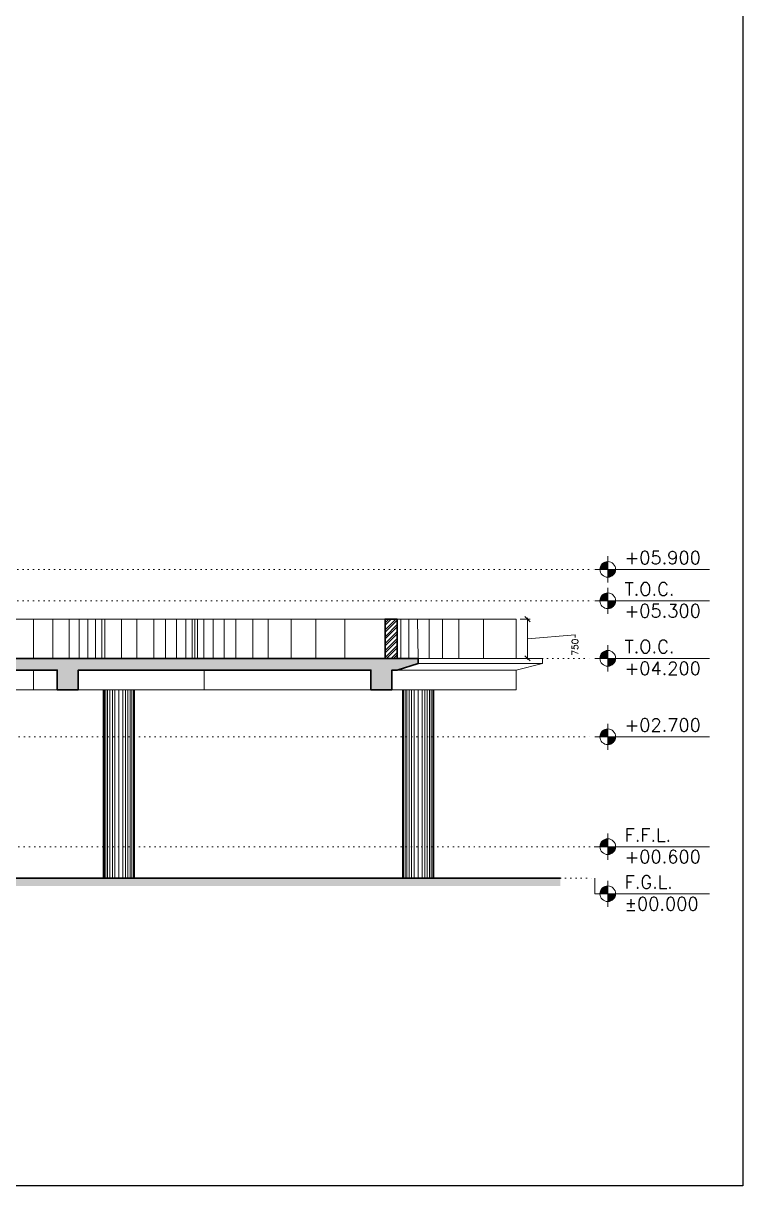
# Model space of a CAD drawing. Header units: millimetres. Extents: x -154478 to 73967, y -24076 to 107303.
# Drawn here: x -31473 to -17712, y 62863 to 85083 of the extents above; entities that cross this region are included whole.
import ezdxf

# ---------------------------------------------------------------- set-up
doc = ezdxf.new("R2010")
doc.units = ezdxf.units.MM
doc.header["$MEASUREMENT"] = 0
doc.header["$PDSIZE"] = -25
doc.linetypes.add('DOT', pattern=[0.25, 0, -0.25])
for name, color, linetype, lineweight in [('CA-ANNO-DIMS', 8, 'Continuous', 15), ('CA-ANNO-TEXT', 8, 'Continuous', 20), ('CA-COLUMN', 8, 'Continuous', 35), ('CA-ELEVATION', 8, 'Continuous', 15), ('CA-FLOR', 8, 'Continuous', 18), ('CA-HATCH', 8, 'Continuous', 5), ('CA-WALL-EXTR', 8, 'Continuous', 35)]:
    doc.layers.add(name, color=color, linetype=linetype, lineweight=lineweight)
doc.layers.add('Tital_BLock', color=7, linetype='Continuous')
doc.styles.add('ISO STANDARD', font='simplex.shx')
doc.dimstyles.new('ISO STANDARD', dxfattribs={"dimscale": 100, "dimtxt": 1.25, "dimasz": 1, "dimexe": 0.5, "dimexo": 0.75, "dimgap": 0.25, "dimtad": 0, "dimzin": 9, "dimdsep": 46, "dimtxsty": 'ISO STANDARD', "dimblk": 'OBLIQUE', "dimcen": 0.09, "dimdle": 0.25, "dimclrd": 256, "dimclre": 256, "dimclrt": 256, "dimadec": 0, "dimazin": 2, "dimtfac": 0.09, "dimtofl": 0, "dimtmove": 2, "dimatfit": 0, "dimfxl": 187.5, "dimtolj": 1, "dimtzin": 0, "dimlwd": 9, "dimlwe": 9, "dimarcsym": 2})

# ---------------------------------------------------------------- blocks, each defined once
blk = doc.blocks.new('LEVEL')
at = {"layer": 'CA-ANNO-TEXT'}
for points in [[(125, 75, 0.414214), (50, 0), (125, 0)], [(200, 0), (125, 0), (125, -75, 0.414214)]]:
    blk.add_hatch(color=256, dxfattribs=at).paths.add_polyline_path(points)
for p, q in [((125, 125), (125, -125)), ((0, 0), (1098, 0))]:
    blk.add_line(p, q, dxfattribs=at)
blk.add_circle((125, 0), 75, dxfattribs=at)
blk = doc.blocks.new('_Oblique')
at = {"color": 0, "linetype": 'ByBlock', "lineweight": -2}
blk.add_line((-0.5, -0.5), (0.5, 0.5), dxfattribs=at)
blk = doc.blocks.new('*D26')
at = {"layer": 'CA-ANNO-DIMS', "lineweight": 9, "transparency": 16777216}
for p, q in [((-21970, 73694), (-21778, 73694)), ((-21828, 73719), (-21828, 72919)), ((-21828, 73319), (-20920, 73394)), ((-20920, 73394), (-20920, 73344)), ((-21970, 72944), (-21778, 72944))]:
    blk.add_line(p, q, dxfattribs=at)
at = {"layer": 'Defpoints', "color": 0, "transparency": 16777216}
for p in [(-22045, 73694), (-22045, 72944), (-21828, 72944)]:
    blk.add_point(p, dxfattribs=at)
at = {"layer": 'CA-ANNO-DIMS', "lineweight": 9, "transparency": 16777216, "xscale": 100, "yscale": 100, "zscale": 100}
for p, rotation in [((-21828, 73694), 90), ((-21828, 72944), 270)]:
    blk.add_blockref('_Oblique', p, dxfattribs=dict(at, rotation=rotation))
at = {"layer": 'CA-ANNO-DIMS', "transparency": 16777216, "insert": (-20920, 73158), "char_height": 125, "attachment_point": 5, "rotation": 90, "style": 'ISO STANDARD'}
blk.add_mtext('\\A1;750', dxfattribs=at)

msp = doc.modelspace()

# ---------------------------------------------------------------- hatches: boundary and pattern name
at = {"layer": 'CA-HATCH', "transparency": 33554687}
h = msp.add_hatch(dxfattribs=at)
h.set_pattern_fill('ANSI32', color=256, scale=250)
h.set_pattern_definition([(45, (-78392.42, 56773.76), (-66.29126, 66.29126), []), (45, (-78348.23, 56773.76), (-66.29126, 66.29126), [])])
h.paths.add_polyline_path([(-24322.557, 73694.176), (-24552.557, 73694.176), (-24552.557, 72944.176), (-24322.557, 72944.176)])
h = msp.add_hatch(dxfattribs=at)
h.set_pattern_fill('AR-CONC', color=256, scale=20)
h.set_pattern_definition([(50, (-78392.42, 56773.76), (143.45204, -12.55043), [15, -165]), (355, (-78392.42, 56773.76), (-27.75027, 150.43843), [12, -132]), (100.45144, (-78380.47, 56772.72), (115.70177, 137.888), [12.74804, -140.22842]), (46.1842, (-78392.42, 56813.76), (213.44827, -33.10386), [22.5, -247.5]), (96.63564, (-78374.63, 56811), (186.9324, 194.8237), [19.1221, -210.34275]), (351.18416, (-78392.42, 56813.76), (186.9324, 194.8237), [18, -198]), (21, (-78372.42, 56803.76), (119.3814, -80.52378), [15, -165]), (326, (-78372.42, 56803.76), (48.66307, 145.03), [12, -132]), (71.45144, (-78362.47, 56797.05), (168.04448, 64.50623), [12.74804, -140.22842]), (37.5, (-78392.42, 56773.763), (2.43197, 66.57877), [0, -130.4, 0, -134, 0, -132.5]), (7.5, (-78392.42, 56773.76), (52.61391, 78.88234), [0, -76.4, 0, -127.4, 0, -50.5]), (327.5, (-78437.02, 56773.763), (106.764487, -4.510974), [0, -50, 0, -156, 0, -207]), (317.5, (-78457.02, 56773.76), (116.63723, 20.021), [0, -65, 0, -103.6, 0, -147])])
h.paths.add_polyline_path([(-37311.484, 72944.176), (-23922.557, 72944.176), (-23922.557, 72844.176), (-24322.557, 72719.176), (-24422.557, 72719.176), (-24422.557, 72344.176), (-24822.557, 72344.176), (-24822.557, 72719.176), (-30422.557, 72719.176), (-30422.557, 72344.176), (-30822.557, 72344.176), (-30822.557, 72719.176), (-31651.484, 72719.176), (-31651.484, 72494.176), (-31881.484, 72494.176), (-31881.484, 72719.176), (-37081.484, 72719.176), (-37081.484, 72494.176), (-37311.484, 72494.176)])
h = msp.add_hatch(dxfattribs=at)
h.set_pattern_fill('EARTH', color=256, scale=500, angle=45)
h.set_pattern_definition([(45, (-118392.94, 66555.38), (0, 176.7767), [125, -125]), (45, (-118426.08, 66588.52), (0, 176.7767), [125, -125]), (45, (-118459.23, 66621.67), (0, 176.7767), [125, -125]), (135, (-118459.23, 66643.76), (-176.7767, 1e-14), [125, -125]), (135, (-118426.08, 66676.91), (-176.7767, 1e-14), [125, -125]), (135, (-118392.94, 66710.06), (-176.7767, 1e-14), [125, -125])])
h.paths.add_polyline_path([(-68121.484, 69194.176), (-76121.484, 69194.176), (-76121.484, 68294.176), (-76471.484, 68294.176), (-76471.484, 68744.176), (-79651.484, 68744.176), (-79651.484, 68594.176), (-76621.484, 68594.176), (-76621.484, 68144.176), (-75971.484, 68144.176), (-75971.484, 69044.176), (-68271.484, 69044.176), (-68271.484, 68144.176), (-67741.484, 68144.176), (-67741.484, 69044.176), (-62841.484, 69044.176), (-62841.484, 68144.176), (-62311.484, 68144.176), (-62311.484, 69044.176), (-58611.484, 69044.176), (-58611.484, 68144.176), (-58081.484, 68144.176), (-58081.484, 69044.176), (-54381.484, 69044.176), (-54381.484, 68144.176), (-53851.484, 68144.176), (-53851.484, 69044.176), (-50151.484, 69044.176), (-50151.484, 68144.176), (-49621.484, 68144.176), (-49621.484, 69044.176), (-45921.484, 69044.176), (-45921.484, 68144.176), (-45391.484, 68144.176), (-45391.484, 69044.176), (-41691.484, 69044.176), (-41691.484, 68144.176), (-41161.484, 68144.176), (-41161.484, 69044.176), (-37461.484, 69044.176), (-37461.484, 68144.176), (-36931.484, 68144.176), (-36931.484, 69044.176), (-32931.484, 69044.176), (-32931.484, 68144.176), (-32401.484, 68144.176), (-32401.484, 68594.176), (-21200.257, 68594.176), (-21200.257, 68744.176), (-32551.484, 68744.176), (-32551.484, 68294.176), (-32781.484, 68294.176), (-32781.484, 69194.176), (-37081.484, 69194.176), (-37081.484, 68294.176), (-37311.484, 68294.176), (-37311.484, 69194.176), (-41311.484, 69194.176), (-41311.484, 68294.176), (-41541.484, 68294.176), (-41541.484, 69194.176), (-45541.484, 69194.176), (-45541.484, 68294.176), (-45771.484, 68294.176), (-45771.484, 69194.176), (-49771.484, 69194.176), (-49771.484, 68294.176), (-50001.484, 68294.176), (-50001.484, 69194.176), (-54001.484, 69194.176), (-54001.484, 68294.176), (-54231.484, 68294.176), (-54231.484, 69194.176), (-58231.484, 69194.176), (-58231.484, 68294.176), (-58461.484, 68294.176), (-58461.484, 69194.176), (-62461.484, 69194.176), (-62461.484, 68294.176), (-62691.484, 68294.176), (-62691.484, 69194.176), (-67891.484, 69194.176), (-67891.484, 68294.176), (-68121.484, 68294.176)])

# ---------------------------------------------------------------- linework, layer by layer
at = {"layer": 'CA-ANNO-TEXT', "color": 8, "linetype": 'DOT', "ltscale": 400}
for p, q in [((-37081.484, 74644.176), (-20543.388, 74644.176)), ((-37081.484, 74044.176), (-20543.388, 74044.176)), ((-21543.388, 72944.176), (-20543.388, 72944.176)), ((-31651.484, 71444.176), (-20543.388, 71444.176)), ((-20543.388, 69344.176), (-32551.484, 69344.176)), ((-21200.257, 68744.176), (-20543.388, 68744.176))]:
    msp.add_line(p, q, dxfattribs=at)
at = {"layer": 'CA-ANNO-TEXT'}
msp.add_line((-20543.388, 68744.176), (-20543.388, 68444.176), dxfattribs=at)
at = {"layer": 'CA-COLUMN', "lineweight": 15}
for p, q in [((-29944.02, 72344.176), (-29944.02, 68744.176)), ((-29344.02, 72344.176), (-29344.02, 68744.176)), ((-24219.985, 72344.176), (-24219.985, 68744.176)), ((-23619.985, 72344.176), (-23619.985, 68744.176))]:
    msp.add_line(p, q, dxfattribs=at)
at = {"layer": 'CA-COLUMN', "color": 9, "lineweight": 15}
for p, q in [((-29938.378, 72344.176), (-29938.378, 68744.176)), ((-29921.738, 72344.176), (-29921.738, 68744.176)), ((-29894.932, 72344.176), (-29894.932, 68744.176)), ((-29859.305, 72344.176), (-29859.305, 68744.176)), ((-29816.643, 72344.176), (-29816.643, 68744.176)), ((-29769.087, 72344.176), (-29769.087, 68744.176)), ((-29719.02, 72344.176), (-29719.02, 68744.176)), ((-29644.02, 72344.176), (-29644.02, 68744.176)), ((-29569.02, 72344.176), (-29569.02, 68744.176)), ((-29518.952, 72344.176), (-29518.952, 68744.176)), ((-29471.396, 72344.176), (-29471.396, 68744.176)), ((-29428.734, 72344.176), (-29428.734, 68744.176)), ((-29393.108, 72344.176), (-29393.108, 68744.176)), ((-29366.302, 72344.176), (-29366.302, 68744.176)), ((-29349.661, 72344.176), (-29349.661, 68744.176)), ((-24214.344, 72344.176), (-24214.344, 68744.176)), ((-24197.703, 72344.176), (-24197.703, 68744.176)), ((-24170.897, 72344.176), (-24170.897, 68744.176)), ((-24135.27, 72344.176), (-24135.27, 68744.176)), ((-24092.609, 72344.176), (-24092.609, 68744.176)), ((-24045.052, 72344.176), (-24045.052, 68744.176)), ((-23994.985, 72344.176), (-23994.985, 68744.176)), ((-23919.985, 72344.176), (-23919.985, 68744.176)), ((-23844.985, 72344.176), (-23844.985, 68744.176)), ((-23794.918, 72344.176), (-23794.918, 68744.176)), ((-23747.361, 72344.176), (-23747.361, 68744.176)), ((-23704.7, 72344.176), (-23704.7, 68744.176)), ((-23669.073, 72344.176), (-23669.073, 68744.176)), ((-23642.267, 72344.176), (-23642.267, 68744.176)), ((-23625.626, 72344.176), (-23625.626, 68744.176))]:
    msp.add_line(p, q, dxfattribs=at)
at = {"layer": 'CA-ELEVATION'}
for p, q in [((-31274.394, 72944.176), (-31274.394, 73694.176)), ((-29910.166, 72944.176), (-29910.166, 73694.176)), ((-28190.874, 72944.176), (-28190.874, 73694.176)), ((-23922.557, 72944.176), (-21543.388, 72944.176)), ((-21543.388, 72944.176), (-21543.388, 72844.176)), ((-31274.394, 72344.176), (-31274.394, 72719.176)), ((-28014.235, 72344.176), (-28014.235, 72719.176)), ((-24322.557, 72719.176), (-22044.906, 72719.176)), ((-21543.388, 72844.176), (-23922.557, 72844.176)), ((-22044.906, 72719.176), (-22044.906, 72344.176)), ((-30822.557, 72344.176), (-31651.484, 72344.176)), ((-30422.557, 72344.176), (-24822.557, 72344.176)), ((-24422.557, 72344.176), (-22044.906, 72344.176))]:
    msp.add_line(p, q, dxfattribs=at)
at = {"layer": 'CA-ELEVATION', "color": 9}
for p, q in [((-30907.061, 72944.176), (-30907.061, 73694.176)), ((-30592.736, 72944.176), (-30592.736, 73694.176)), ((-30400.77, 72944.176), (-30400.77, 73694.176)), ((-30238.333, 72944.176), (-30238.333, 73694.176)), ((-30093.408, 72944.176), (-30093.408, 73694.176)), ((-29970.495, 72944.176), (-29970.495, 73694.176)), ((-29592.358, 72944.176), (-29592.358, 73694.176)), ((-29297.533, 72944.176), (-29297.533, 73694.176)), ((-28977.083, 72944.176), (-28977.083, 73694.176)), ((-28752.758, 72944.176), (-28752.758, 73694.176)), ((-28541.258, 72944.176), (-28541.258, 73694.176)), ((-28361.795, 72944.176), (-28361.795, 73694.176)), ((-28240.02, 72944.176), (-28240.02, 73694.176)), ((-28141.727, 72944.176), (-28141.727, 73694.176)), ((-28019.952, 72944.176), (-28019.952, 73694.176)), ((-27840.49, 72944.176), (-27840.49, 73694.176)), ((-27628.99, 72944.176), (-27628.99, 73694.176)), ((-27404.665, 72944.176), (-27404.665, 73694.176)), ((-27084.215, 72944.176), (-27084.215, 73694.176)), ((-26789.39, 72944.176), (-26789.39, 73694.176)), ((-26350.99, 72944.176), (-26350.99, 73694.176)), ((-25876.39, 72944.176), (-25876.39, 73694.176)), ((-25325.377, 72944.176), (-25325.377, 73694.176)), ((-24251.895, 72944.176), (-24251.895, 73694.176)), ((-24098.12, 72944.176), (-24098.12, 73694.176)), ((-23921.267, 72944.176), (-23934.173, 73694.176)), ((-23707.445, 72944.176), (-23707.445, 73694.176)), ((-23453.92, 72944.176), (-23453.92, 73694.176)), ((-23142.22, 72944.176), (-23142.22, 73694.176)), ((-22672.582, 72944.176), (-22672.582, 73694.176))]:
    msp.add_line(p, q, dxfattribs=at)
at = {"layer": 'CA-ELEVATION'}
for points in [[(-22044.906, 72944.176), (-22044.906, 73694.176), (-37081.484, 73694.176)], [(-21543.388, 72844.176), (-22044.906, 72719.176)]]:
    msp.add_lwpolyline(points, dxfattribs=at)
at = {"layer": 'CA-FLOR', "lineweight": 35, "ltscale": 100}
msp.add_lwpolyline([(-37311.484, 72944.176), (-23922.557, 72944.176), (-23922.557, 72844.176), (-24322.557, 72719.176), (-24422.557, 72719.176), (-24422.557, 72344.176), (-24822.557, 72344.176), (-24822.557, 72719.176), (-30422.557, 72719.176), (-30422.557, 72344.176), (-30822.557, 72344.176), (-30822.557, 72719.176), (-31651.484, 72719.176), (-31651.484, 72494.176), (-31881.484, 72494.176), (-31881.484, 72719.176), (-37081.484, 72719.176), (-37081.484, 72494.176), (-37311.484, 72494.176)], dxfattribs=at)
at = {"layer": 'CA-WALL-EXTR', "ltscale": 100}
for points in [[(-24322.557, 72944.176), (-24322.557, 73694.176), (-24552.557, 73694.176), (-24552.557, 72944.176)], [(-32551.484, 68744.176), (-21200.257, 68744.176)]]:
    msp.add_lwpolyline(points, dxfattribs=at)
at = {"layer": 'Tital_BLock', "flags": 128}
msp.add_lwpolyline([(-17711.748, 62863.322), (-80630.103, 62863.322), (-80630.103, 107302.683), (-17711.748, 107302.683), (-17711.748, 62863.322)], close=True, dxfattribs=at)

# ---------------------------------------------------------------- block references
at = {"layer": 'CA-ANNO-TEXT', "xscale": 2, "yscale": 2, "zscale": 2}
for p in [(-20543.388, 74644.176), (-20543.388, 74044.176), (-20543.388, 72944.176), (-20543.388, 71444.176), (-20543.388, 69344.176), (-20543.388, 68444.176)]:
    msp.add_blockref('LEVEL', p, dxfattribs=at)

# ---------------------------------------------------------------- texts
at = {"layer": 'CA-ANNO-TEXT', "char_height": 250, "width": 1550.11905, "attachment_point": 1, "style": 'ISO STANDARD'}
for s, insert in [('+05.900', (-19970.057, 74993.717, -0.138)), ('\\pxql;T.O.C.\\P\\pq*;+05.300', (-19970.057, 74393.717, -0.138)), ('T.O.C.\\P\\pxql;+04.200', (-19970.057, 73293.717, -0.138)), ('+02.700', (-19970.057, 71793.717, -0.138)), ('\\pxql;F.F.L.\\P+00.600', (-19970.057, 69693.717, -0.138)), ('F.G.L.\\P±00.000', (-19970.057, 68793.717, -0.138))]:
    msp.add_mtext(s, dxfattribs=dict(at, insert=insert))

# ---------------------------------------------------------------- dimensions: what is measured, and where the dimension line sits
at = {"layer": 'CA-ANNO-DIMS'}
dim = msp.add_linear_dim(base=(-21828.09, 72944.176), p1=(-22044.906, 73694.176), p2=(-22044.906, 72944.176), angle=90, dimstyle='ISO STANDARD', override={"dimtmove": 1}, dxfattribs=at)
dim.commit()
dim.dimension.update_dxf_attribs({"geometry": '*D26', "text_midpoint": (-20919.865, 73319.176), "dimtype": 160})

doc.saveas('drawing.dxf')
